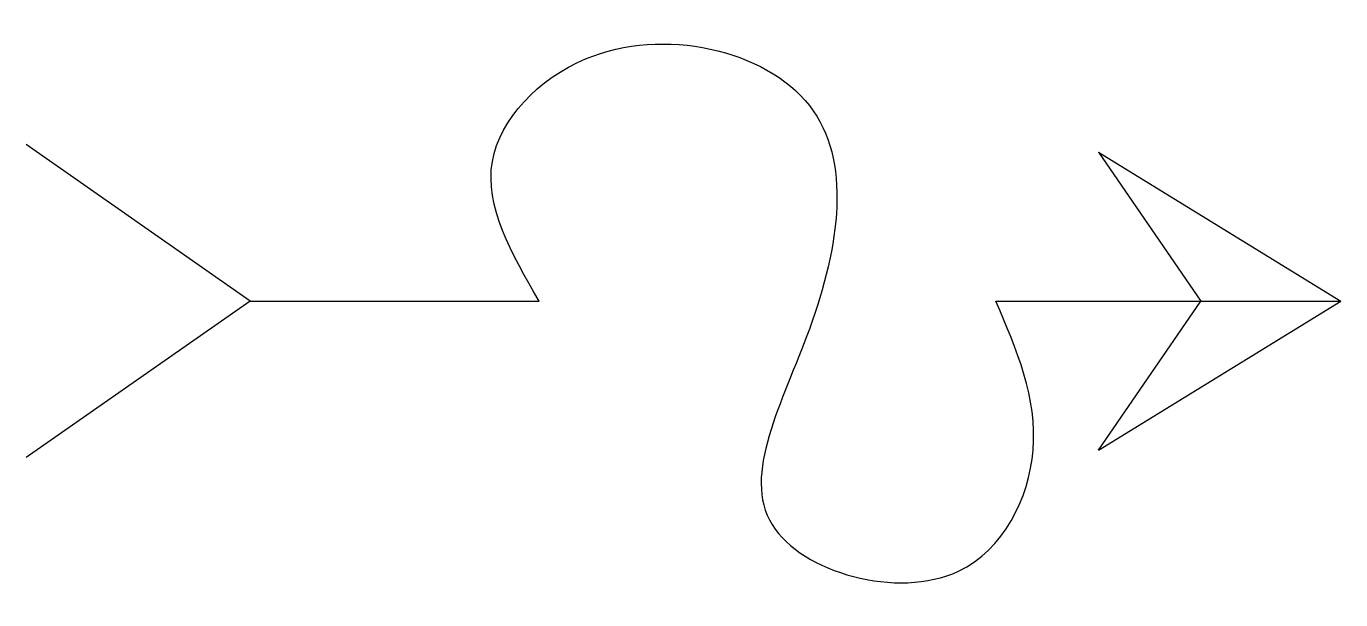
# Model space of a CAD drawing. Header units: metres. Extents: x 10.61309 to 10.62291, y 28.06929 to 28.07357.
import ezdxf

# ---------------------------------------------------------------- set-up
doc = ezdxf.new("R2010")
doc.units = ezdxf.units.M
doc.header["$MEASUREMENT"] = 0

msp = doc.modelspace()

# ---------------------------------------------------------------- linework, layer by layer
at = {"color": 5}
for p, q in [((10.6147641, 28.0715167), (10.6130932, 28.072685)), ((10.6210996, 28.0726294), (10.6229097, 28.0715167)), ((10.6210996, 28.0726294), (10.6218654, 28.0715167)), ((10.6147641, 28.0715167), (10.6130932, 28.0703484)), ((10.6147641, 28.0715167), (10.6169223, 28.0715167)), ((10.6203337, 28.0715167), (10.6229097, 28.0715167)), ((10.6210996, 28.0704041), (10.6229097, 28.0715167)), ((10.6210996, 28.0704041), (10.6218654, 28.0715167))]:
    msp.add_line(p, q, dxfattribs=at)
msp.add_spline([(10.6169223, 28.0715167), (10.6165742, 28.0725598), (10.6172704, 28.0733248), (10.6189413, 28.0729771), (10.6189413, 28.0713081), (10.6186628, 28.0698477), (10.6200552, 28.0695), (10.6206122, 28.0704041), (10.6203337, 28.0715167)], degree=3, dxfattribs=at)

doc.saveas('drawing.dxf')
